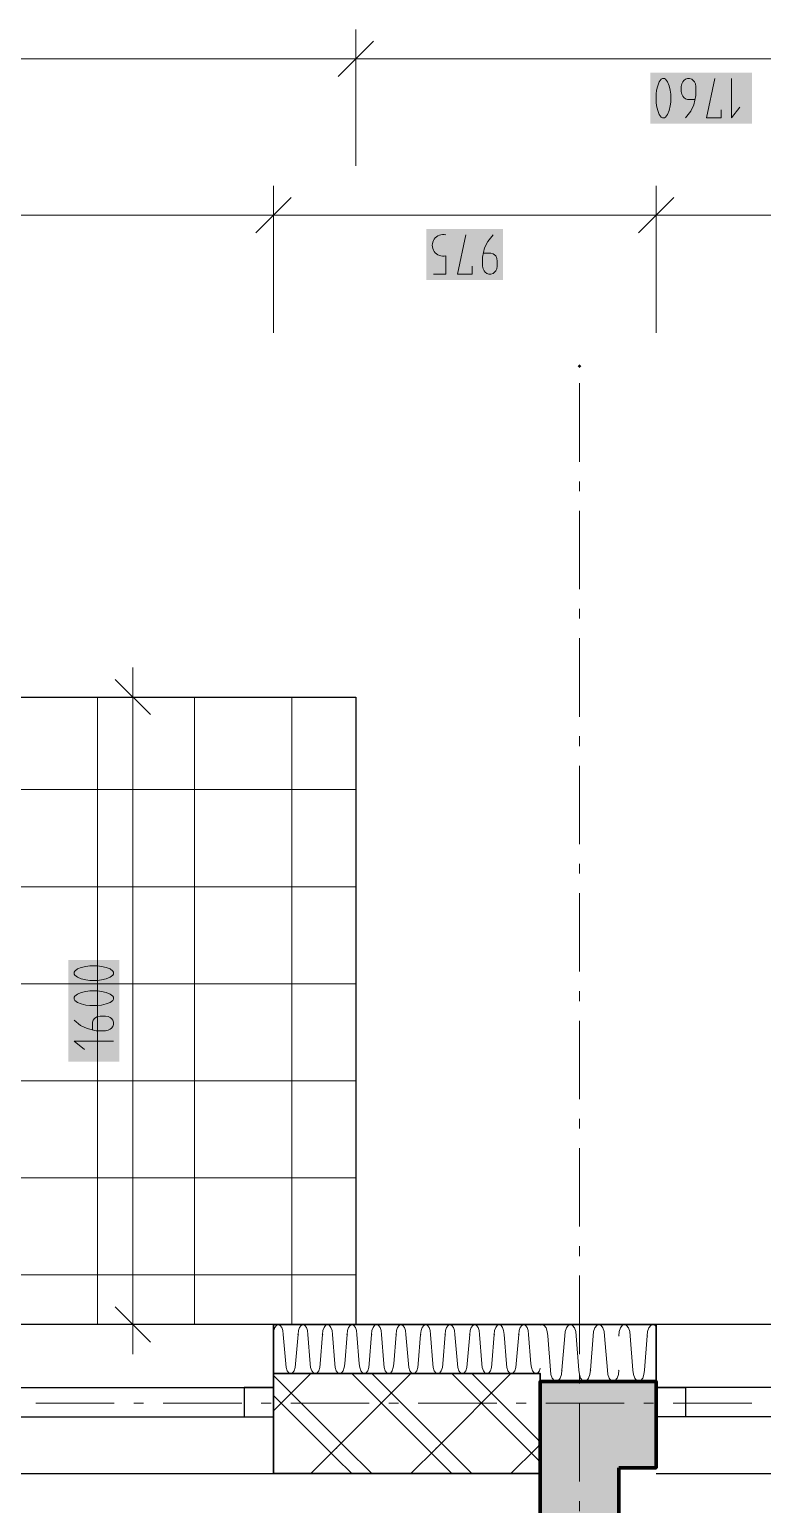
# Model space of a CAD drawing. Header units: millimetres. Extents: x 0 to 594, y 0 to 420.
# Drawn here: x 279.89 to 297, y 312.76 to 347.2 of the extents above; entities that cross this region are included whole.
import ezdxf

# ---------------------------------------------------------------- set-up
doc = ezdxf.new("R2010")
doc.units = ezdxf.units.MM
doc.header["$LTSCALE"] = 8
for name, color, linetype in [('PDF_Koty delkove', 7, 'Continuous'), ('PDF_Obecne 0.25', 7, 'Continuous'), ('PDF_Okna', 7, 'Continuous'), ('PDF_Osy hlavni', 7, 'Continuous'), ('PDF_Srafy', 7, 'Continuous'), ('PDF_Steny obvodove nosne', 7, 'Continuous'), ('PDF_Steny sendvic', 7, 'Continuous'), ('PDF_Zatepleni', 7, 'Continuous')]:
    doc.layers.add(name, color=color, linetype=linetype)

msp = doc.modelspace()

# ---------------------------------------------------------------- linework, layer by layer
at = {"layer": 'PDF_Koty delkove', "lineweight": 18}
for points in [[(287.51, 347.196), (287.51, 346.509), (287.51, 345.822)], [(287.922, 346.921), (287.098, 346.097)], [(527.974, 346.509), (471.922, 346.509), (462.114, 346.509), (428.326, 346.509), (397.232, 346.509), (368.84, 346.509), (332.021, 346.509), (303.629, 346.509), (287.51, 346.509), (267.721, 346.509), (262.8, 346.509)], [(287.51, 346.509), (287.51, 346.189), (287.51, 344.01)], [(294.517, 345.684), (294.517, 345.501), (294.53, 345.41), (294.554, 345.303), (294.591, 345.211), (294.639, 345.15), (294.664, 345.135), (294.713, 345.135), (294.738, 345.15), (294.786, 345.211), (294.823, 345.303), (294.848, 345.41), (294.86, 345.501), (294.86, 345.684), (294.848, 345.776), (294.823, 345.883), (294.786, 345.974), (294.738, 346.036), (294.713, 346.051), (294.664, 346.051), (294.639, 346.036), (294.591, 345.974), (294.554, 345.883), (294.53, 345.776), (294.517, 345.684)], [(295.422, 345.562), (295.251, 345.562), (295.202, 345.578), (295.165, 345.608), (295.141, 345.639), (295.117, 345.684), (295.104, 345.745), (295.104, 345.867), (295.117, 345.929), (295.141, 345.974), (295.165, 346.005), (295.202, 346.036), (295.251, 346.051), (295.3, 346.051), (295.349, 346.036), (295.386, 346.005), (295.41, 345.974), (295.435, 345.929), (295.447, 345.867), (295.447, 345.654), (295.398, 345.44), (295.325, 345.287), (295.202, 345.135)], [(296.034, 345.318), (296.034, 345.135), (295.692, 345.135), (295.887, 346.051)], [(296.279, 346.051), (296.279, 345.135), (296.474, 345.379)], [(285.586, 343.546), (285.586, 342.859), (285.586, 342.172)], [(294.516, 343.546), (294.516, 342.859), (294.516, 342.172)], [(285.999, 343.271), (285.174, 342.447)], [(294.928, 343.271), (294.104, 342.447)], [(415.504, 342.859), (406.391, 342.859), (384.41, 342.859), (378.227, 342.859), (369.069, 342.859), (356.246, 342.859), (344.615, 342.859), (331.792, 342.859), (322.634, 342.859), (316.497, 342.859), (294.516, 342.859), (285.586, 342.859), (269.101, 342.859), (267.721, 342.859), (262.8, 342.859)], [(285.586, 342.859), (285.586, 342.538), (285.586, 340.111)], [(294.516, 342.859), (294.516, 342.538), (294.516, 340.111)], [(290.223, 341.667), (290.223, 341.485), (289.88, 341.485), (290.075, 342.401)], [(290.711, 342.401), (290.589, 342.248), (290.515, 342.095), (290.467, 341.882), (290.467, 341.667), (290.479, 341.607), (290.504, 341.561), (290.528, 341.531), (290.565, 341.5), (290.614, 341.485), (290.662, 341.485), (290.711, 341.5), (290.748, 341.531), (290.772, 341.561), (290.797, 341.607), (290.81, 341.667), (290.81, 341.79), (290.797, 341.851), (290.772, 341.912), (290.711, 341.958), (290.662, 341.973), (290.491, 341.973)], [(282.717, 331.198), (281.893, 332.022)], [(282.305, 331.61), (282.305, 332.297)], [(282.992, 331.61), (282.305, 331.61), (281.618, 331.61)], [(282.305, 316.956), (282.305, 331.61)], [(281.48, 324.747), (281.296, 324.747), (281.206, 324.735), (281.099, 324.711), (281.007, 324.674), (280.946, 324.626), (280.931, 324.601), (280.931, 324.552), (280.946, 324.527), (281.007, 324.479), (281.099, 324.442), (281.206, 324.417), (281.296, 324.405), (281.48, 324.405), (281.571, 324.417), (281.678, 324.442), (281.77, 324.479), (281.831, 324.527), (281.847, 324.552)], [(281.847, 324.552), (281.847, 324.601), (281.831, 324.626), (281.77, 324.674), (281.678, 324.711), (281.571, 324.735), (281.48, 324.747)], [(281.358, 323.844), (281.358, 324.014), (281.373, 324.064), (281.403, 324.1), (281.435, 324.124), (281.48, 324.149), (281.541, 324.161), (281.663, 324.161), (281.724, 324.149), (281.77, 324.124), (281.8, 324.1), (281.831, 324.064), (281.847, 324.014), (281.847, 323.966), (281.831, 323.917), (281.8, 323.88), (281.77, 323.856), (281.724, 323.831), (281.663, 323.819), (281.449, 323.819), (281.236, 323.868), (281.083, 323.941), (280.931, 324.064)], [(281.847, 323.575), (280.931, 323.575), (281.175, 323.38)], [(282.717, 316.544), (281.893, 317.368)], [(282.992, 316.956), (282.305, 316.956), (281.618, 316.956)], [(282.305, 316.956), (282.305, 316.269)]]:
    msp.add_lwpolyline(points, dxfattribs=at)
msp.add_lwpolyline([(289.317, 341.485), (289.611, 341.485), (289.611, 341.912, -1.306859), (289.611, 342.401)], format="xyb", dxfattribs=at)
msp.add_lwpolyline([(281.48, 325.333), (281.296, 325.333), (281.206, 325.321), (281.099, 325.297), (281.007, 325.26), (280.946, 325.212), (280.931, 325.187), (280.931, 325.138), (280.946, 325.114), (281.007, 325.065), (281.099, 325.029), (281.206, 325.004), (281.296, 324.991), (281.48, 324.991), (281.571, 325.004), (281.678, 325.029), (281.77, 325.065), (281.831, 325.114), (281.847, 325.138), (281.847, 325.187), (281.831, 325.212), (281.77, 325.26), (281.678, 325.297), (281.571, 325.321)], close=True, dxfattribs=at)
at = {"layer": 'PDF_Koty delkove', "color": 7, "lineweight": 18, "true_color": 0xffffff, "transparency": 33554559}
for points in [[(296.759, 346.189), (294.38, 346.189), (296.759, 344.998), (294.38, 344.998)], [(290.947, 342.538), (289.156, 342.538), (290.947, 341.348), (289.156, 341.348)], [(281.984, 323.095), (281.984, 325.47), (280.794, 323.095), (280.794, 325.47)]]:
    msp.add_solid(points, dxfattribs=at)
at = {"layer": 'PDF_Obecne 0.25', "lineweight": 25}
msp.add_lwpolyline([(262.816, 331.61), (287.51, 331.61), (287.51, 316.956)], dxfattribs=at)
at = {"layer": 'PDF_Okna', "lineweight": 25}
for points in [[(285.586, 316.956), (269.101, 316.956)], [(316.497, 316.956), (294.516, 316.956)], [(269.101, 315.49), (285.586, 315.49)], [(316.497, 315.49), (294.516, 315.49)], [(269.101, 314.804), (285.586, 314.804)], [(316.497, 314.804), (294.516, 314.804)], [(269.101, 313.476), (285.586, 313.476)], [(294.516, 313.476), (316.497, 313.476)]]:
    msp.add_lwpolyline(points, dxfattribs=at)
for points in [[(285.586, 315.49), (284.9, 315.49), (284.9, 314.804), (285.586, 314.804)], [(294.516, 315.49), (295.203, 315.49), (295.203, 314.804), (294.516, 314.804)]]:
    msp.add_lwpolyline(points, close=True, dxfattribs=at)
at = {"layer": 'PDF_Osy hlavni', "lineweight": 18}
for points in [[(292.73, 337.103), (292.73, 338.935)], [(292.73, 336.416), (292.73, 336.645)], [(292.73, 334.126), (292.73, 335.958)], [(292.73, 333.44), (292.73, 333.668)], [(292.73, 331.15), (292.73, 332.982)], [(292.73, 330.463), (292.73, 330.692)], [(292.73, 328.173), (292.73, 330.005)], [(292.73, 327.486), (292.73, 327.715)], [(292.73, 325.197), (292.73, 327.028)], [(292.73, 324.51), (292.73, 324.739)], [(292.73, 322.22), (292.73, 324.052)], [(292.73, 321.533), (292.73, 321.762)], [(292.73, 319.243), (292.73, 321.075)], [(292.73, 318.557), (292.73, 318.785)], [(292.73, 316.267), (292.73, 318.099)], [(292.73, 315.58), (292.73, 315.809)], [(281.866, 315.124), (280.034, 315.124)], [(282.553, 315.124), (282.324, 315.124)], [(284.843, 315.124), (283.011, 315.124)], [(285.53, 315.124), (285.301, 315.124)], [(287.819, 315.124), (285.988, 315.124)], [(288.506, 315.124), (288.277, 315.124)], [(290.796, 315.124), (288.964, 315.124)], [(291.483, 315.124), (291.254, 315.124)], [(293.773, 315.124), (291.941, 315.124)], [(292.73, 313.29), (292.73, 315.122)], [(294.459, 315.124), (294.231, 315.124)], [(296.749, 315.124), (294.917, 315.124)], [(292.73, 312.603), (292.73, 312.832)]]:
    msp.add_lwpolyline(points, dxfattribs=at)
at = {"layer": 'PDF_Osy hlavni', "lineweight": 18, "transparency": 33554559}
msp.add_solid([(292.73, 339.294), (292.689, 339.335), (292.771, 339.335), (292.73, 339.377)], dxfattribs=at)
at = {"layer": 'PDF_Srafy', "lineweight": 9}
for points in [[(286.012, 331.61), (286.012, 327.181), (281.478, 327.181), (276.945, 327.181), (272.412, 327.181), (267.878, 327.181), (264.298, 327.181)], [(281.478, 331.61), (281.478, 327.181), (281.478, 322.648), (281.478, 318.115)], [(283.745, 331.61), (283.745, 329.448), (283.745, 324.915), (283.745, 320.381), (283.745, 316.956)], [(287.51, 329.448), (283.745, 329.448), (279.212, 329.448), (274.678, 329.448), (270.145, 329.448), (265.612, 329.448), (263.54, 329.448)], [(287.51, 327.181), (286.012, 327.181)], [(286.012, 327.181), (286.012, 322.648), (286.012, 318.115), (286.012, 316.956)], [(287.51, 324.915), (283.745, 324.915), (279.212, 324.915), (274.678, 324.915), (270.145, 324.915), (265.612, 324.915), (265.057, 324.915)], [(287.51, 322.648), (286.012, 322.648), (281.478, 322.648), (276.945, 322.648), (272.412, 322.648), (267.878, 322.648), (265.816, 322.648)], [(287.51, 320.381), (283.745, 320.381), (279.212, 320.381), (274.678, 320.381), (270.145, 320.381), (266.575, 320.381)], [(287.51, 318.115), (286.012, 318.115), (281.478, 318.115), (276.945, 318.115), (272.412, 318.115), (267.878, 318.115), (267.333, 318.115)], [(281.478, 318.115), (281.478, 316.956)]]:
    msp.add_lwpolyline(points, dxfattribs=at)
at = {"layer": 'PDF_Steny obvodove nosne', "lineweight": 70}
msp.add_lwpolyline([(293.646, 313.613), (293.692, 313.613), (294.516, 313.613), (294.516, 315.628), (293.646, 315.628), (291.814, 315.628), (291.814, 313.476), (291.814, 242.77), (291.814, 240.434), (293.646, 240.434), (293.646, 242.77), (293.646, 313.613)], dxfattribs=at)
at = {"layer": 'PDF_Steny obvodove nosne', "color": 9, "lineweight": 9, "true_color": 0xc0c0c0, "transparency": 33554559}
for points in [[(293.646, 240.434), (293.646, 315.628), (291.814, 240.434), (291.814, 315.628)], [(293.646, 313.613), (294.516, 313.613), (293.646, 315.628), (294.516, 315.628)]]:
    msp.add_solid(points, dxfattribs=at)
at = {"layer": 'PDF_Steny sendvic', "lineweight": 9}
for points in [[(285.701, 316.956), (285.657, 316.938), (285.62, 316.889), (285.595, 316.815), (285.586, 316.727)], [(285.815, 316.727), (285.807, 316.815), (285.782, 316.889), (285.745, 316.938), (285.701, 316.956)], [(286.102, 316.04), (286.159, 316.727), (286.168, 316.815), (286.192, 316.889), (286.23, 316.938), (286.273, 316.956)], [(286.388, 316.727), (286.379, 316.815), (286.354, 316.889), (286.317, 316.938), (286.273, 316.956)], [(286.675, 316.04), (286.731, 316.727), (286.74, 316.815), (286.765, 316.889), (286.802, 316.938), (286.846, 316.956)], [(286.96, 316.727), (286.952, 316.815), (286.927, 316.889), (286.89, 316.938), (286.846, 316.956)], [(287.247, 316.04), (287.304, 316.727), (287.312, 316.815), (287.337, 316.889), (287.374, 316.938), (287.418, 316.956)], [(287.533, 316.727), (287.524, 316.815), (287.499, 316.889), (287.462, 316.938), (287.418, 316.956)], [(287.991, 316.956), (287.947, 316.938), (287.91, 316.889), (287.885, 316.815)], [(288.105, 316.727), (288.096, 316.815), (288.072, 316.889), (288.034, 316.938), (287.991, 316.956), (287.991, 316.956)], [(288.563, 316.956), (288.519, 316.938), (288.482, 316.889), (288.457, 316.815), (288.449, 316.727)], [(288.678, 316.727), (288.669, 316.815), (288.644, 316.889), (288.607, 316.938), (288.563, 316.956)], [(289.135, 316.956), (289.092, 316.938), (289.054, 316.889), (289.03, 316.815), (289.021, 316.727)], [(289.25, 316.727), (289.241, 316.815), (289.216, 316.889), (289.179, 316.938), (289.135, 316.956)], [(289.708, 316.956), (289.664, 316.938), (289.627, 316.889), (289.602, 316.815), (289.593, 316.727)], [(289.822, 316.727), (289.814, 316.815), (289.789, 316.889), (289.752, 316.938), (289.708, 316.956)], [(290.28, 316.956), (290.236, 316.938), (290.199, 316.889), (290.175, 316.815), (290.166, 316.727)], [(290.395, 316.727), (290.386, 316.815), (290.361, 316.889), (290.324, 316.938), (290.28, 316.956)], [(290.853, 316.956), (290.809, 316.938), (290.772, 316.889), (290.747, 316.815), (290.738, 316.727)], [(290.967, 316.727), (290.958, 316.815), (290.934, 316.889), (290.897, 316.938), (290.853, 316.956)], [(291.469, 316.938), (291.425, 316.956), (291.381, 316.938), (291.344, 316.889), (291.319, 316.815), (291.311, 316.727)], [(291.54, 316.727), (291.531, 316.815), (291.506, 316.889), (291.469, 316.938)], [(285.815, 316.727), (285.872, 316.04), (285.881, 315.952), (285.906, 315.877), (285.943, 315.827), (285.975, 315.811)], [(286.388, 316.727), (286.444, 316.04), (286.453, 315.952), (286.478, 315.877), (286.516, 315.827), (286.548, 315.811)], [(286.96, 316.727), (287.017, 316.04), (287.026, 315.952), (287.051, 315.877), (287.088, 315.827), (287.12, 315.811)], [(287.533, 316.727), (287.589, 316.04), (287.598, 315.952), (287.623, 315.877), (287.66, 315.827), (287.692, 315.811)], [(287.819, 316.04), (287.876, 316.727)], [(287.885, 316.815), (287.876, 316.727)], [(288.105, 316.727), (288.162, 316.04), (288.171, 315.952), (288.195, 315.877), (288.233, 315.827), (288.265, 315.811)], [(288.392, 316.04), (288.449, 316.727)], [(288.678, 316.727), (288.734, 316.04)], [(288.964, 316.04), (289.021, 316.727)], [(289.25, 316.727), (289.307, 316.04)], [(289.537, 316.04), (289.593, 316.727)], [(289.822, 316.727), (289.879, 316.04)], [(290.109, 316.04), (290.166, 316.727)], [(290.395, 316.727), (290.451, 316.04)], [(290.682, 316.04), (290.738, 316.727)], [(290.967, 316.727), (291.024, 316.04)], [(291.254, 316.04), (291.311, 316.727)], [(291.54, 316.727), (291.596, 316.04)], [(285.999, 315.811), (286.031, 315.827), (286.068, 315.877), (286.093, 315.952), (286.102, 316.04)], [(286.102, 316.04), (286.102, 316.04)], [(286.572, 315.811), (286.604, 315.827), (286.641, 315.877), (286.666, 315.952), (286.675, 316.04)], [(286.675, 316.04), (286.675, 316.04)], [(287.144, 315.811), (287.176, 315.827), (287.213, 315.877), (287.238, 315.952), (287.247, 316.04)], [(287.247, 316.04), (287.247, 316.04)], [(287.716, 315.811), (287.748, 315.827), (287.786, 315.877), (287.811, 315.952), (287.819, 316.04)], [(287.819, 316.04), (287.819, 316.04)], [(288.289, 315.811), (288.321, 315.827), (288.358, 315.877), (288.383, 315.952), (288.392, 316.04)], [(288.392, 316.04), (288.392, 316.04)], [(288.734, 316.04), (288.743, 315.952), (288.768, 315.877), (288.805, 315.827), (288.837, 315.811)], [(288.861, 315.811), (288.893, 315.827), (288.931, 315.877), (288.956, 315.952)], [(288.956, 315.952), (288.964, 316.04)], [(288.964, 316.04), (288.964, 316.04)], [(289.307, 316.04), (289.315, 315.952), (289.34, 315.877), (289.378, 315.827), (289.41, 315.811)], [(289.434, 315.811), (289.466, 315.827), (289.503, 315.877), (289.528, 315.952), (289.537, 316.04)], [(289.537, 316.04), (289.537, 316.04)], [(289.879, 316.04), (289.888, 315.952), (289.913, 315.877), (289.95, 315.827), (289.982, 315.811)], [(290.006, 315.811), (290.038, 315.827), (290.075, 315.877), (290.1, 315.952), (290.109, 316.04)], [(290.109, 316.04), (290.109, 316.04)], [(290.451, 316.04), (290.46, 315.952), (290.485, 315.877), (290.522, 315.827), (290.554, 315.811)], [(290.579, 315.811), (290.611, 315.827), (290.648, 315.877), (290.673, 315.952), (290.682, 316.04)], [(290.682, 316.04), (290.682, 316.04)], [(291.024, 316.04), (291.033, 315.952), (291.058, 315.877), (291.095, 315.827), (291.127, 315.811)], [(291.151, 315.811), (291.183, 315.827), (291.22, 315.877), (291.245, 315.952), (291.254, 316.04)], [(291.254, 316.04), (291.254, 316.04)], [(291.596, 316.04), (291.605, 315.952), (291.63, 315.877), (291.667, 315.827), (291.699, 315.811)], [(291.723, 315.811), (291.755, 315.827), (291.793, 315.877), (291.814, 315.942)], [(285.586, 314.941), (286.457, 315.811)], [(287.881, 313.476), (287.285, 314.071), (287.052, 314.304), (285.586, 315.77)], [(286.457, 313.476), (287.052, 314.071), (288.792, 315.811)], [(289.749, 313.476), (289.387, 313.837), (289.154, 314.071), (287.414, 315.811)], [(290.216, 313.476), (289.621, 314.071), (289.387, 314.304), (287.881, 315.811)], [(288.792, 313.476), (289.387, 314.071), (291.127, 315.811)], [(291.814, 313.746), (291.723, 313.837), (291.489, 314.071), (289.749, 315.811)], [(291.814, 314.213), (291.723, 314.304), (290.216, 315.811)], [(287.414, 313.476), (287.052, 313.837), (286.818, 314.071), (285.586, 315.303)], [(291.127, 313.476), (291.723, 314.071), (291.814, 314.162)]]:
    msp.add_lwpolyline(points, dxfattribs=at)
at = {"layer": 'PDF_Steny sendvic', "lineweight": 35}
for points in [[(291.814, 316.956), (285.586, 316.956)], [(285.586, 315.811), (285.586, 316.956)], [(285.586, 313.476), (285.586, 314.804), (285.586, 315.49), (285.586, 315.811)], [(285.586, 313.476), (291.769, 313.476), (291.814, 313.476), (291.814, 315.628), (291.814, 315.811), (285.586, 315.811)], [(285.586, 315.811), (291.814, 315.811)]]:
    msp.add_lwpolyline(points, dxfattribs=at)
at = {"layer": 'PDF_Steny sendvic', "lineweight": 9, "transparency": 33554559}
for points in [[(285.586, 316.748), (285.607, 316.727), (285.586, 316.706)], [(286.159, 316.706), (286.138, 316.727), (286.179, 316.727), (286.159, 316.748)], [(286.731, 316.706), (286.711, 316.727), (286.752, 316.727), (286.731, 316.748)], [(287.304, 316.706), (287.283, 316.727), (287.324, 316.727), (287.304, 316.748)], [(287.876, 316.706), (287.856, 316.727), (287.897, 316.727), (287.876, 316.748)], [(288.449, 316.706), (288.428, 316.727), (288.469, 316.727), (288.449, 316.748)], [(289.021, 316.706), (289, 316.727), (289.042, 316.727), (289.021, 316.748)], [(289.593, 316.706), (289.573, 316.727), (289.614, 316.727), (289.593, 316.748)], [(290.166, 316.706), (290.145, 316.727), (290.186, 316.727), (290.166, 316.748)], [(290.738, 316.706), (290.718, 316.727), (290.759, 316.727), (290.738, 316.748)], [(291.311, 316.706), (291.29, 316.727), (291.331, 316.727), (291.311, 316.748)], [(287.052, 314.05), (287.031, 314.071), (287.072, 314.071), (287.052, 314.091)], [(289.387, 314.05), (289.367, 314.071), (289.408, 314.071), (289.387, 314.091)], [(291.723, 314.05), (291.702, 314.071), (291.743, 314.071), (291.723, 314.091)]]:
    msp.add_solid(points, dxfattribs=at)
at = {"layer": 'PDF_Zatepleni', "lineweight": 9}
for points in [[(291.839, 316.956), (291.814, 316.943)], [(291.867, 316.956), (291.904, 316.937), (291.948, 316.879), (291.977, 316.792), (291.987, 316.69), (292.053, 315.893), (292.063, 315.792), (292.091, 315.706), (292.135, 315.648), (292.185, 315.628), (292.236, 315.648), (292.279, 315.706), (292.308, 315.792), (292.318, 315.893), (292.384, 316.69)], [(292.503, 316.956), (292.466, 316.937), (292.423, 316.879), (292.394, 316.792), (292.384, 316.69)], [(292.531, 316.956), (292.568, 316.937), (292.612, 316.879), (292.641, 316.792), (292.651, 316.69), (292.717, 315.893), (292.727, 315.792), (292.755, 315.706), (292.799, 315.648), (292.849, 315.628), (292.9, 315.648), (292.943, 315.706), (292.972, 315.792), (292.982, 315.893), (293.048, 316.69)], [(293.167, 316.956), (293.13, 316.937), (293.087, 316.879), (293.058, 316.792), (293.048, 316.69)], [(293.195, 316.956), (293.232, 316.937), (293.276, 316.879), (293.305, 316.792), (293.315, 316.69), (293.381, 315.893), (293.391, 315.792), (293.419, 315.706), (293.463, 315.648), (293.513, 315.628), (293.564, 315.648), (293.607, 315.706), (293.636, 315.792), (293.646, 315.893)], [(294.097, 315.628), (294.06, 315.647), (294.017, 315.705), (293.988, 315.791), (293.977, 315.893), (293.912, 316.69), (293.902, 316.792), (293.873, 316.878), (293.83, 316.936), (293.779, 316.956), (293.728, 316.936), (293.685, 316.878), (293.656, 316.792), (293.646, 316.69)], [(294.516, 316.906), (294.494, 316.936), (294.443, 316.956), (294.392, 316.936), (294.349, 316.878), (294.32, 316.792), (294.31, 316.69), (294.244, 315.893), (294.234, 315.791), (294.205, 315.705), (294.162, 315.647), (294.125, 315.628)], [(292.384, 316.69), (292.384, 316.69)], [(293.048, 316.69), (293.048, 316.69)], [(294.244, 315.893), (294.244, 315.893)]]:
    msp.add_lwpolyline(points, dxfattribs=at)
at = {"layer": 'PDF_Zatepleni', "lineweight": 35}
for points in [[(293.646, 316.956), (291.814, 316.956)], [(293.646, 315.628), (294.516, 315.628), (294.516, 315.811), (294.516, 316.956), (293.646, 316.956)], [(291.814, 315.811), (291.814, 315.628), (293.646, 315.628)]]:
    msp.add_lwpolyline(points, dxfattribs=at)
at = {"layer": 'PDF_Zatepleni', "lineweight": 9, "transparency": 33554559}
for points in [[(293.646, 316.711), (293.667, 316.69), (293.646, 316.67)], [(294.31, 316.67), (294.29, 316.69), (294.331, 316.69), (294.31, 316.711)], [(292.318, 315.873), (292.298, 315.893), (292.339, 315.893), (292.318, 315.914)], [(292.982, 315.873), (292.962, 315.893), (293.003, 315.893), (292.982, 315.914)], [(293.646, 315.873), (293.626, 315.893), (293.646, 315.914)]]:
    msp.add_solid(points, dxfattribs=at)

doc.saveas('drawing.dxf')
